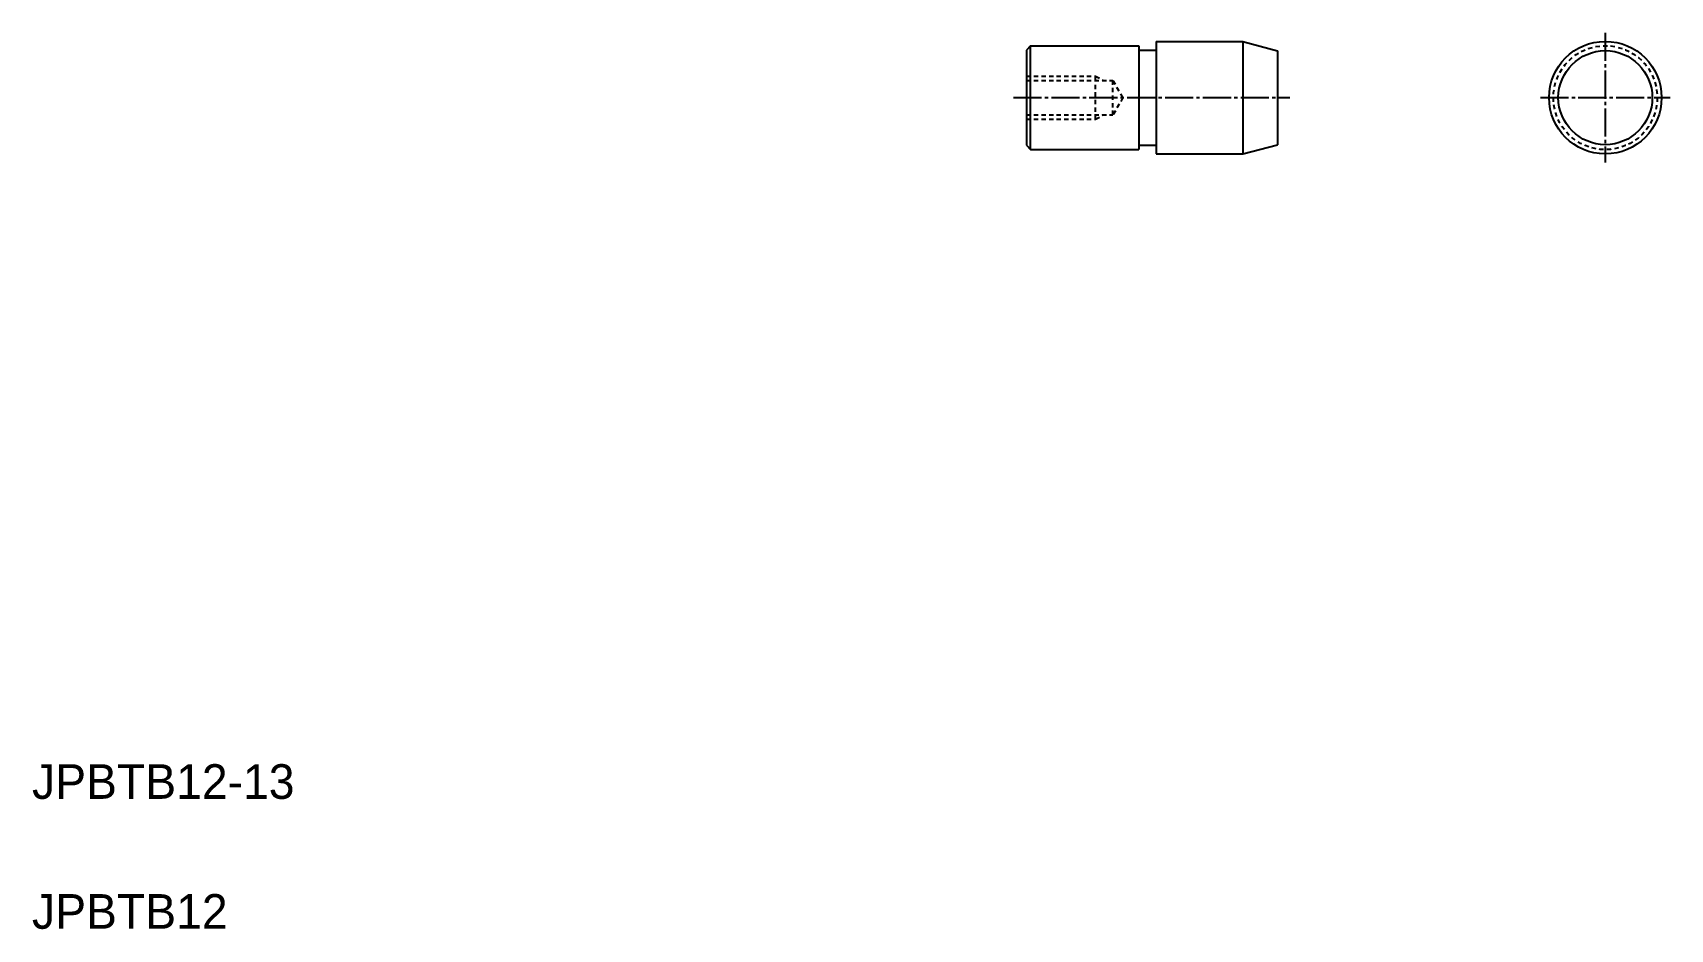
# Model space of a CAD drawing. Extents: x 10 to 199, y 10 to 113.
import ezdxf

# ---------------------------------------------------------------- set-up
doc = ezdxf.new("R2010")
doc.units = 0
doc.header["$LTSCALE"] = 0.25
doc.linetypes.add('CENTER', pattern=[17.5, 13, -1.5, 1.5, -1.5])
doc.linetypes.add('DASHED', pattern=[3.5, 2, -1.5])
doc.layers.get('0').update_dxf_attribs({"linetype": 'CONTINUOUS'})
doc.layers.add('CENTER', color=1, linetype='CENTER')
doc.styles.get("Standard").update_dxf_attribs({"font": 'txt', "height": 3.2})

msp = doc.modelspace()

# ---------------------------------------------------------------- linework, layer by layer
at = {"linetype": 'CONTINUOUS'}
for p, q in [((125.37, 111.98), (124.87, 111.48)), ((125.37, 99.98), (125.37, 111.98)), ((125.37, 111.98), (137.87, 111.98)), ((137.87, 111.98), (137.87, 99.98)), ((139.87, 112.48), (149.87, 112.48)), ((139.87, 112.48), (139.87, 99.48)), ((149.87, 112.48), (149.87, 99.48)), ((124.87, 111.48), (124.87, 100.48)), ((137.87, 111.48), (139.87, 111.48)), ((153.87, 111.4), (153.87, 100.55)), ((124.87, 100.48), (125.37, 99.98)), ((137.87, 100.48), (139.87, 100.48)), ((125.37, 99.98), (137.87, 99.98)), ((139.87, 99.48), (149.87, 99.48))]:
    msp.add_line(p, q, dxfattribs=at)
for p, q in [((149.87, 112.48), (153.87, 111.4)), ((153.87, 108.69), (153.87, 108.69)), ((153.87, 105.98), (153.87, 105.98)), ((149.87, 99.48), (153.87, 100.55))]:
    msp.add_line(p, q)
at = {"color": 3, "linetype": 'DASHED'}
for p, q in [((124.87, 108.48), (132.87, 108.48)), ((124.87, 107.98), (134.87, 107.98)), ((132.87, 103.48), (132.87, 108.48)), ((132.87, 108.48), (133.74, 107.98)), ((134.87, 103.98), (134.87, 107.98)), ((136.03, 105.98), (134.87, 107.98)), ((136.03, 105.98), (134.87, 103.98)), ((124.87, 103.98), (134.87, 103.98)), ((124.87, 103.48), (132.87, 103.48)), ((132.87, 103.48), (133.74, 103.98))]:
    msp.add_line(p, q, dxfattribs=at)
at = {"linetype": 'CONTINUOUS'}
msp.add_circle((191.76, 105.98), 6.5, dxfattribs=at)
at = {"color": 3, "linetype": 'DASHED'}
msp.add_circle((191.76, 105.98), 6, dxfattribs=at)
msp.add_circle((191.76, 105.98), 5.43)
at = {"layer": 'CENTER', "color": 1, "linetype": 'CENTER'}
for p, q in [((191.76, 113.48), (191.76, 98.48)), ((123.39, 105.98), (155.3, 105.98)), ((184.26, 105.98), (199.26, 105.98))]:
    msp.add_line(p, q, dxfattribs=at)

# ---------------------------------------------------------------- texts
for s, p in [('JPBTB12-13', (10, 25)), ('JPBTB12', (10, 10))]:
    msp.add_text(s, height=4).set_placement(p)

doc.saveas('drawing.dxf')
